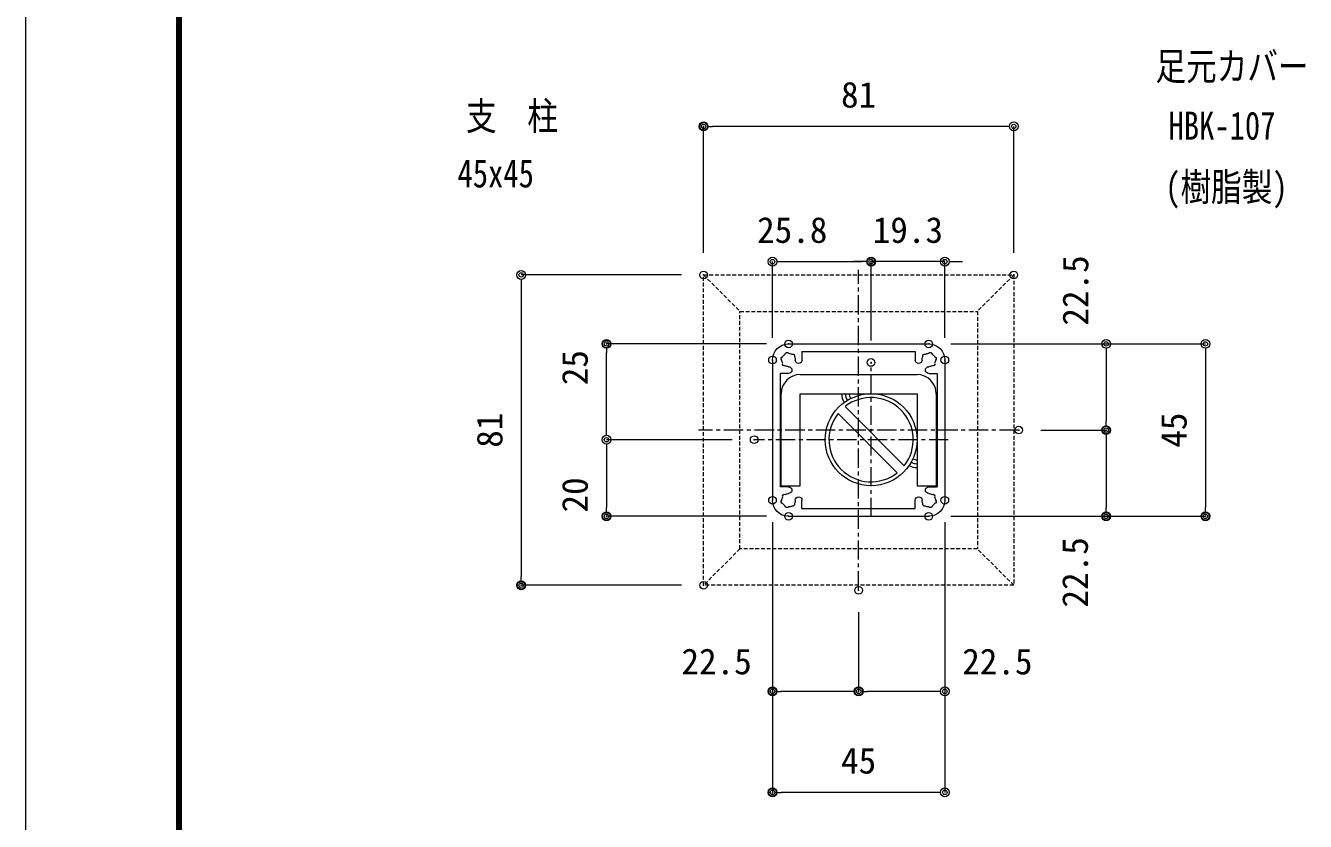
# Model space of a CAD drawing. Units: millimetres, scale not verified. Extents: x -1682 to 1682, y -1188 to 1188.
# Drawn here: x -1682 to -1014, y -746 to -331 of the extents above; entities that cross this region are included whole.
import ezdxf
from ezdxf.enums import TextEntityAlignment as Align

# ---------------------------------------------------------------- set-up
doc = ezdxf.new("R2010")
doc.units = ezdxf.units.MM
doc.header["$LTSCALE"] = 8
doc.header["$PDMODE"] = 32
doc.header["$PDSIZE"] = 4
doc.linetypes.add('USER1', pattern=[2, 1.25, -0.25, 0.25, -0.25])
doc.linetypes.add('USER3', pattern=[0.375, 0.25, -0.125])
for name, color, linetype, lineweight in [('0-0_0', 7, 'Continuous', 18), ('0-1_DEFPOINTS', 7, 'Continuous', 18), ('0-4_アンカー', 4, 'Continuous', 18), ('0-6_WAKU', 7, 'Continuous', 18), ('0-E_3中心線', 2, 'USER1', 18), ('0-F_41ｱﾙﾐ', 6, 'Continuous', 18), ('1-0_1手摺寸法', 3, 'Continuous', 18), ('1-1_42ｱﾙﾐ部品', 6, 'Continuous', 18), ('1-6_2隠れ', 6, 'USER3', 18)]:
    doc.layers.add(name, color=color, linetype=linetype, lineweight=lineweight)
doc.styles.add('ＭＳ ゴシック', font='')
doc.styles.get('ＭＳ ゴシック').set_extended_font_data('MS Gothic')

# ---------------------------------------------------------------- blocks, each defined once
blk = doc.blocks.new('_ORIGIN2')
at = {"layer": '0-0_0'}
blk.add_line((-0.5, 0), (-1, 0), dxfattribs=at)
for radius in [0.5, 0.25]:
    blk.add_circle((0, 0), radius, dxfattribs=at)
blk = doc.blocks.new('D60')
at = {"layer": '0-1_DEFPOINTS'}
for p in [(-1068.544, -72.916), (-1021.53, -117.916), (-975.894, -117.916)]:
    blk.add_point(p, dxfattribs=at)
at = {"layer": '1-0_1手摺寸法', "color": 7}
for p, q in [((-1057.044, -72.916), (-975.894, -72.916)), ((-975.894, -77.516), (-975.894, -113.316)), ((-1010.03, -117.916), (-975.894, -117.916))]:
    blk.add_line(p, q, dxfattribs=at)
at = {"layer": '1-0_1手摺寸法', "xscale": 4.6, "yscale": 4.6}
for p, rotation in [((-975.894, -72.916), 90), ((-975.894, -117.916), 270)]:
    blk.add_blockref('_ORIGIN2', p, dxfattribs=dict(at, rotation=rotation))
at = {"layer": '1-0_1手摺寸法', "color": 7, "style": 'ＭＳ ゴシック'}
blk.add_text('22.5', height=13.49, rotation=90, dxfattribs=at).set_placement((-981.163, -63.369), align=Align.BOTTOM_LEFT)
blk = doc.blocks.new('D61')
at = {"layer": '0-1_DEFPOINTS'}
for p in [(-1186.144, -36.916), (-1281.41, -198.916), (-1186.144, -198.916)]:
    blk.add_point(p, dxfattribs=at)
at = {"layer": '1-0_1手摺寸法', "color": 7}
for p, q in [((-1197.644, -36.916), (-1281.41, -36.916)), ((-1281.41, -41.516), (-1281.41, -194.316)), ((-1197.644, -198.916), (-1281.41, -198.916))]:
    blk.add_line(p, q, dxfattribs=at)
at = {"layer": '1-0_1手摺寸法', "xscale": 4.6, "yscale": 4.6}
for p, rotation in [((-1281.41, -36.916), 90), ((-1281.41, -198.916), 270)]:
    blk.add_blockref('_ORIGIN2', p, dxfattribs=dict(at, rotation=rotation))
at = {"layer": '1-0_1手摺寸法', "color": 7, "style": 'ＭＳ ゴシック'}
blk.add_text('81', height=13.49, rotation=90, dxfattribs=at).set_placement((-1287.16, -127.116), align=Align.BOTTOM_LEFT)
blk = doc.blocks.new('D62')
at = {"layer": '0-1_DEFPOINTS'}
for p in [(-1150.144, -154.516), (-1060.144, -154.516), (-1150.144, -307.008)]:
    blk.add_point(p, dxfattribs=at)
at = {"layer": '1-0_1手摺寸法', "color": 7}
for p, q in [((-1150.144, -166.016), (-1150.144, -307.008)), ((-1060.144, -166.016), (-1060.144, -307.008)), ((-1064.744, -307.008), (-1145.544, -307.008))]:
    blk.add_line(p, q, dxfattribs=at)
at = {"layer": '1-0_1手摺寸法', "xscale": 4.6, "yscale": 4.6, "rotation": 180}
blk.add_blockref('_ORIGIN2', (-1150.144, -307.008), dxfattribs=at)
at = {"layer": '1-0_1手摺寸法', "xscale": 4.6, "yscale": 4.6}
blk.add_blockref('_ORIGIN2', (-1060.144, -307.008), dxfattribs=at)
at = {"layer": '1-0_1手摺寸法', "color": 7, "style": 'ＭＳ ゴシック'}
blk.add_text('45', height=13.49, dxfattribs=at).set_placement((-1114.344, -301.258), align=Align.BOTTOM_LEFT)
blk = doc.blocks.new('D63')
at = {"layer": '0-1_DEFPOINTS'}
for p in [(-1150.144, -154.516), (-1105.144, -201.53), (-1150.144, -254.288)]:
    blk.add_point(p, dxfattribs=at)
at = {"layer": '1-0_1手摺寸法', "color": 7}
for p, q in [((-1150.144, -166.016), (-1150.144, -254.288)), ((-1105.144, -213.03), (-1105.144, -254.288)), ((-1109.744, -254.288), (-1145.544, -254.288))]:
    blk.add_line(p, q, dxfattribs=at)
at = {"layer": '1-0_1手摺寸法', "xscale": 4.6, "yscale": 4.6, "rotation": 180}
blk.add_blockref('_ORIGIN2', (-1150.144, -254.288), dxfattribs=at)
at = {"layer": '1-0_1手摺寸法', "xscale": 4.6, "yscale": 4.6}
blk.add_blockref('_ORIGIN2', (-1105.144, -254.288), dxfattribs=at)
at = {"layer": '1-0_1手摺寸法', "color": 7, "style": 'ＭＳ ゴシック'}
blk.add_text('22.5', height=13.49, dxfattribs=at).set_placement((-1197.678, -249.44), align=Align.BOTTOM_LEFT)
blk = doc.blocks.new('D64')
at = {"layer": '0-1_DEFPOINTS'}
for p in [(-1060.144, -154.516), (-1105.144, -201.53), (-1105.144, -254.288)]:
    blk.add_point(p, dxfattribs=at)
at = {"layer": '1-0_1手摺寸法', "color": 7}
for p, q in [((-1060.144, -166.016), (-1060.144, -254.288)), ((-1105.144, -213.03), (-1105.144, -254.288)), ((-1064.744, -254.288), (-1100.544, -254.288))]:
    blk.add_line(p, q, dxfattribs=at)
at = {"layer": '1-0_1手摺寸法', "xscale": 4.6, "yscale": 4.6, "rotation": 180}
blk.add_blockref('_ORIGIN2', (-1105.144, -254.288), dxfattribs=at)
at = {"layer": '1-0_1手摺寸法', "xscale": 4.6, "yscale": 4.6}
blk.add_blockref('_ORIGIN2', (-1060.144, -254.288), dxfattribs=at)
at = {"layer": '1-0_1手摺寸法', "color": 7, "style": 'ＭＳ ゴシック'}
blk.add_text('22.5', height=13.49, dxfattribs=at).set_placement((-1051.039, -249.472), align=Align.BOTTOM_LEFT)
blk = doc.blocks.new('D65')
at = {"layer": '0-1_DEFPOINTS'}
for p in [(-1021.53, -117.916), (-1068.544, -162.916), (-975.894, -162.916)]:
    blk.add_point(p, dxfattribs=at)
at = {"layer": '1-0_1手摺寸法', "color": 7}
for p, q in [((-1010.03, -117.916), (-975.894, -117.916)), ((-975.894, -122.516), (-975.894, -158.316)), ((-1057.044, -162.916), (-975.894, -162.916))]:
    blk.add_line(p, q, dxfattribs=at)
at = {"layer": '1-0_1手摺寸法', "xscale": 4.6, "yscale": 4.6}
for p, rotation in [((-975.894, -117.916), 90), ((-975.894, -162.916), 270)]:
    blk.add_blockref('_ORIGIN2', p, dxfattribs=dict(at, rotation=rotation))
at = {"layer": '1-0_1手摺寸法', "color": 7, "style": 'ＭＳ ゴシック'}
blk.add_text('22.5', height=13.49, rotation=90, dxfattribs=at).set_placement((-981.358, -210.527), align=Align.BOTTOM_LEFT)
blk = doc.blocks.new('D66')
at = {"layer": '0-1_DEFPOINTS'}
for p in [(-1068.544, -72.916), (-1068.544, -162.916), (-924.025, -162.916)]:
    blk.add_point(p, dxfattribs=at)
at = {"layer": '1-0_1手摺寸法', "color": 7}
for p, q in [((-1057.044, -72.916), (-924.025, -72.916)), ((-924.025, -77.516), (-924.025, -158.316)), ((-1057.044, -162.916), (-924.025, -162.916))]:
    blk.add_line(p, q, dxfattribs=at)
at = {"layer": '1-0_1手摺寸法', "xscale": 4.6, "yscale": 4.6}
for p, rotation in [((-924.025, -72.916), 90), ((-924.025, -162.916), 270)]:
    blk.add_blockref('_ORIGIN2', p, dxfattribs=dict(at, rotation=rotation))
at = {"layer": '1-0_1手摺寸法', "color": 7, "style": 'ＭＳ ゴシック'}
blk.add_text('45', height=13.49, rotation=90, dxfattribs=at).set_placement((-929.775, -127.116), align=Align.BOTTOM_LEFT)
blk = doc.blocks.new('D67')
at = {"layer": '0-1_DEFPOINTS'}
for p in [(-1186.144, 40.653), (-1186.144, -36.916), (-1024.144, -36.916)]:
    blk.add_point(p, dxfattribs=at)
at = {"layer": '1-0_1手摺寸法', "color": 7}
for p, q in [((-1186.144, -25.416), (-1186.144, 40.653)), ((-1028.744, 40.653), (-1181.544, 40.653)), ((-1024.144, -25.416), (-1024.144, 40.653))]:
    blk.add_line(p, q, dxfattribs=at)
at = {"layer": '1-0_1手摺寸法', "xscale": 4.6, "yscale": 4.6, "rotation": 180}
blk.add_blockref('_ORIGIN2', (-1186.144, 40.653), dxfattribs=at)
at = {"layer": '1-0_1手摺寸法', "xscale": 4.6, "yscale": 4.6}
blk.add_blockref('_ORIGIN2', (-1024.144, 40.653), dxfattribs=at)
at = {"layer": '1-0_1手摺寸法', "color": 7, "style": 'ＭＳ ゴシック'}
blk.add_text('81', height=13.49, dxfattribs=at).set_placement((-1114.344, 46.403), align=Align.BOTTOM_LEFT)
blk = doc.blocks.new('HK-013')
at = {"layer": '1-1_42ｱﾙﾐ部品'}
for p, q in [((18.3, 22.5), (-18.3, 22.5)), ((14.8, 20.5), (-14.8, 20.5)), ((-14.8, 20.5), (-14.8, 18.3)), ((14.8, 20.5), (14.8, 18.3)), ((-22.5, 18.3), (-22.5, -18.3)), ((-22.5, 18.3), (-22.5, 18.3)), ((22.5, 18.3), (22.5, -18.3)), ((-20.5, 14.8), (-20.5, -14.8)), ((-18.3, 14.8), (-20.5, 14.8)), ((18.3, 14.8), (20.5, 14.8)), ((20.5, 14.8), (20.5, -14.8)), ((-18.3, -14.8), (-20.5, -14.8)), ((18.3, -14.8), (20.5, -14.8)), ((-22.5, -18.3), (-22.5, -18.3)), ((-14.8, -20.5), (-14.8, -18.3)), ((14.8, -20.5), (14.8, -18.3)), ((18.3, -22.5), (-18.3, -22.5)), ((14.8, -20.5), (-14.8, -20.5))]:
    blk.add_line(p, q, dxfattribs=at)
for centre, radius, start, end in [((-18.3, 18.3), 4.2, 90, 180), ((-18.688, 19.749), 0.5, 105, 172.97569), ((-18.688, 19.749), 0.5, 37.02431, 105), ((18.688, 19.749), 0.5, 75, 142.97569), ((18.3, 18.3), 4.2, 0, 90), ((18.688, 19.749), 0.5, 7.02431, 75), ((-19.749, 18.688), 0.5, 165, 232.97569), ((-19.749, 18.688), 0.5, 97.02431, 165), ((-18.3, 18.3), 1.75, 180.35889, 195), ((-18.3, 18.3), 1.75, 195, 209.64111), ((-19.361, 17.239), 0.5, 157.02431, 225), ((-18.3, 18.3), 1.75, 135, 149.64111), ((-19.361, 17.239), 0.5, 225, 292.97569), ((-18.3, 18.3), 1.75, 120.35889, 135), ((-18.3, 18.3), 1.75, 240.35889, 255), ((-18.3, 18.3), 1.75, 75, 89.64111), ((-18.3, 18.3), 1.75, 60.35889, 75), ((-17.239, 19.361), 0.5, 45, 112.97569), ((-17.239, 19.361), 0.5, 337.02431, 45), ((-18.3, 18.3), 1.75, 15, 29.64111), ((-18.3, 18.3), 1.75, 0.35889, 15), ((-15.675, 18.3), 0.875, 180, 0), ((15.675, 18.3), 0.875, 180, 360), ((18.3, 18.3), 1.75, 165, 179.64111), ((18.3, 18.3), 1.75, 150.35889, 165), ((17.239, 19.361), 0.5, 135, 202.97569), ((17.239, 19.361), 0.5, 67.02431, 135), ((18.3, 18.3), 1.75, 105, 119.64111), ((18.3, 18.3), 1.75, 90.35889, 105), ((18.3, 18.3), 1.75, 285, 299.64111), ((19.361, 17.239), 0.5, 247.02431, 315), ((18.3, 18.3), 1.75, 45, 59.64111), ((18.3, 18.3), 1.75, 30.35889, 45), ((19.361, 17.239), 0.5, 315, 22.97569), ((19.749, 18.688), 0.5, 15, 82.97569), ((18.3, 18.3), 1.75, 330.35889, 345), ((18.3, 18.3), 1.75, 345, 359.64111), ((19.749, 18.688), 0.5, 307.02431, 15), ((-18.3, 18.3), 1.75, 255, 270), ((-18.3, 15.675), 0.875, 270, 90), ((18.3, 15.675), 0.875, 90, 270), ((18.3, 18.3), 1.75, 270, 285), ((-18.3, -18.3), 1.75, 105, 119.64111), ((-18.3, -18.3), 1.75, 90, 105), ((-18.3, -15.675), 0.875, 270, 90), ((18.3, -15.675), 0.875, 90, 270), ((18.3, -18.3), 1.75, 75, 90), ((18.3, -18.3), 1.75, 60.35889, 75), ((-18.3, -18.3), 4.2, 180, 270), ((-19.749, -18.688), 0.5, 127.02431, 195), ((-19.749, -18.688), 0.5, 195, 262.97569), ((-18.3, -18.3), 1.75, 165, 179.64111), ((-18.3, -18.3), 1.75, 150.35889, 165), ((-19.361, -17.239), 0.5, 135, 202.97569), ((-18.3, -18.3), 1.75, 210.35889, 225), ((-19.361, -17.239), 0.5, 67.02431, 135), ((-18.3, -18.3), 1.75, 225, 239.64111), ((-18.688, -19.749), 0.5, 187.02431, 255), ((-18.688, -19.749), 0.5, 255, 322.97569), ((-18.3, -18.3), 1.75, 270.35889, 285), ((-18.3, -18.3), 1.75, 285, 299.64111), ((-17.239, -19.361), 0.5, 247.02431, 315), ((-17.239, -19.361), 0.5, 315, 22.97569), ((-18.3, -18.3), 1.75, 330.35889, 345), ((-18.3, -18.3), 1.75, 345, 359.64111), ((-15.675, -18.3), 0.875, 360, 180), ((15.675, -18.3), 0.875, 0, 180), ((18.3, -18.3), 1.75, 180.35889, 195), ((18.3, -18.3), 1.75, 195, 209.64111), ((17.239, -19.361), 0.5, 157.02431, 225), ((17.239, -19.361), 0.5, 225, 292.97569), ((18.3, -18.3), 1.75, 240.35889, 255), ((18.3, -18.3), 1.75, 255, 269.64111), ((18.688, -19.749), 0.5, 217.02431, 285), ((18.3, -18.3), 4.2, 270, 360), ((18.688, -19.749), 0.5, 285, 352.97569), ((19.361, -17.239), 0.5, 45, 112.97569), ((18.3, -18.3), 1.75, 300.35889, 315), ((18.3, -18.3), 1.75, 315, 329.64111), ((19.361, -17.239), 0.5, 337.02431, 45), ((19.749, -18.688), 0.5, 277.02431, 345), ((18.3, -18.3), 1.75, 15, 29.64111), ((18.3, -18.3), 1.75, 0.35889, 15), ((19.749, -18.688), 0.5, 345, 52.97569)]:
    blk.add_arc(centre, radius, start, end, dxfattribs=at)
blk = doc.blocks.new('D74')
at = {"layer": '0-1_DEFPOINTS'}
for p in [(-1098.644, -29.966), (-1098.644, -82.609), (-1060.144, -81.316)]:
    blk.add_point(p, dxfattribs=at)
at = {"layer": '1-0_1手摺寸法', "color": 7}
for p, q in [((-1103.244, -29.966), (-1107.844, -29.966)), ((-1098.644, -71.109), (-1098.644, -29.966)), ((-1060.144, -29.966), (-1098.644, -29.966)), ((-1060.144, -69.816), (-1060.144, -29.966)), ((-1055.544, -29.966), (-1050.944, -29.966))]:
    blk.add_line(p, q, dxfattribs=at)
at = {"layer": '1-0_1手摺寸法', "xscale": 4.6, "yscale": 4.6}
blk.add_blockref('_ORIGIN2', (-1098.644, -29.966), dxfattribs=at)
at = {"layer": '1-0_1手摺寸法', "xscale": 4.6, "yscale": 4.6, "rotation": 180}
blk.add_blockref('_ORIGIN2', (-1060.144, -29.966), dxfattribs=at)
at = {"layer": '1-0_1手摺寸法', "color": 7, "style": 'ＭＳ ゴシック'}
blk.add_text('19.3', height=13.49, dxfattribs=at).set_placement((-1097.794, -24.216), align=Align.BOTTOM_LEFT)
blk = doc.blocks.new('D75')
at = {"layer": '0-1_DEFPOINTS'}
for p in [(-1098.644, -29.966), (-1150.144, -81.316), (-1098.644, -82.609)]:
    blk.add_point(p, dxfattribs=at)
at = {"layer": '1-0_1手摺寸法', "color": 7}
for p, q in [((-1150.144, -69.816), (-1150.144, -29.966)), ((-1145.544, -29.966), (-1103.244, -29.966)), ((-1098.644, -71.109), (-1098.644, -29.966))]:
    blk.add_line(p, q, dxfattribs=at)
at = {"layer": '1-0_1手摺寸法', "xscale": 4.6, "yscale": 4.6, "rotation": 180}
blk.add_blockref('_ORIGIN2', (-1150.144, -29.966), dxfattribs=at)
at = {"layer": '1-0_1手摺寸法', "xscale": 4.6, "yscale": 4.6}
blk.add_blockref('_ORIGIN2', (-1098.644, -29.966), dxfattribs=at)
at = {"layer": '1-0_1手摺寸法', "color": 7, "style": 'ＭＳ ゴシック'}
blk.add_text('25.8', height=13.49, dxfattribs=at).set_placement((-1158.181, -24.216), align=Align.BOTTOM_LEFT)
blk = doc.blocks.new('D76')
at = {"layer": '0-1_DEFPOINTS'}
for p in [(-1236.856, -72.916), (-1141.744, -72.916), (-1159.718, -122.916)]:
    blk.add_point(p, dxfattribs=at)
at = {"layer": '1-0_1手摺寸法', "color": 7}
for p, q in [((-1153.244, -72.916), (-1236.856, -72.916)), ((-1236.856, -118.316), (-1236.856, -77.516)), ((-1171.218, -122.916), (-1236.856, -122.916))]:
    blk.add_line(p, q, dxfattribs=at)
at = {"layer": '1-0_1手摺寸法', "xscale": 4.6, "yscale": 4.6}
for p, rotation in [((-1236.856, -72.916), 90), ((-1236.856, -122.916), 270)]:
    blk.add_blockref('_ORIGIN2', p, dxfattribs=dict(at, rotation=rotation))
at = {"layer": '1-0_1手摺寸法', "color": 7, "style": 'ＭＳ ゴシック'}
blk.add_text('25', height=13.49, rotation=90, dxfattribs=at).set_placement((-1242.606, -94.47), align=Align.BOTTOM_LEFT)
blk = doc.blocks.new('D77')
at = {"layer": '0-1_DEFPOINTS'}
for p in [(-1159.718, -122.916), (-1236.856, -162.916), (-1141.744, -162.916)]:
    blk.add_point(p, dxfattribs=at)
at = {"layer": '1-0_1手摺寸法', "color": 7}
for p, q in [((-1171.218, -122.916), (-1236.856, -122.916)), ((-1236.856, -127.516), (-1236.856, -158.316)), ((-1153.244, -162.916), (-1236.856, -162.916))]:
    blk.add_line(p, q, dxfattribs=at)
at = {"layer": '1-0_1手摺寸法', "xscale": 4.6, "yscale": 4.6}
for p, rotation in [((-1236.856, -122.916), 90), ((-1236.856, -162.916), 270)]:
    blk.add_blockref('_ORIGIN2', p, dxfattribs=dict(at, rotation=rotation))
at = {"layer": '1-0_1手摺寸法', "color": 7, "style": 'ＭＳ ゴシック'}
blk.add_text('20', height=13.49, rotation=90, dxfattribs=at).set_placement((-1242.606, -160.928), align=Align.BOTTOM_LEFT)

msp = doc.modelspace()

# ---------------------------------------------------------------- linework, layer by layer
at = {"layer": '0-1_DEFPOINTS', "color": 5}
msp.add_line((-1682, 1188), (-1682, -1188), dxfattribs=at)
at = {"layer": '0-4_アンカー'}
for p, q in [((-1277.383, -512.858), (-1216.383, -512.858)), ((-1287.383, -570.858), (-1287.383, -522.858)), ((-1277.383, -570.858), (-1277.383, -522.858)), ((-1277.383, -522.858), (-1216.383, -522.858)), ((-1254.383, -522.858), (-1216.383, -522.858)), ((-1216.383, -522.858), (-1216.383, -570.858)), ((-1206.383, -522.858), (-1206.383, -570.858)), ((-1287.383, -570.858), (-1277.383, -570.858)), ((-1216.383, -570.858), (-1206.383, -570.858))]:
    msp.add_line(p, q, dxfattribs=at)
for centre, start, end in [((-1277.383, -522.858), 90, 180), ((-1216.383, -522.858), 0, 90)]:
    msp.add_arc(centre, 10, start, end, dxfattribs=at)
at = {"layer": '0-6_WAKU'}
for p, q in [((-1603.2, 1133.2), (-1603.2, -1129.2)), ((-1602.6, 1132.6), (-1602.6, -1128.6)), ((-1602, 1132), (-1602, -1128)), ((-1601.4, 1131.4), (-1601.4, -1127.4)), ((-1600.8, 1130.8), (-1600.8, -1126.8))]:
    msp.add_line(p, q, dxfattribs=at)
at = {"layer": '0-E_3中心線'}
for p, q in [((-1246.883, -625.472), (-1246.883, -458.244)), ((-1240.383, -587.165), (-1240.383, -506.551)), ((-1163.27, -541.858), (-1330.497, -541.858)), ((-1200.076, -546.858), (-1301.457, -546.858)), ((-1195.076, -541.858), (-1296.457, -541.858))]:
    msp.add_line(p, q, dxfattribs=at)
at = {"layer": '0-F_41ｱﾙﾐ'}
for p, q in [((-1226.763, -564.138), (-1257.664, -533.238)), ((-1223.103, -560.478), (-1254.003, -529.577))]:
    msp.add_line(p, q, dxfattribs=at)
msp.add_circle((-1240.383, -546.858), 24, dxfattribs=at)
for start, end in [(321.75633, 128.24367), (141.75633, 308.24367)]:
    msp.add_arc((-1240.383, -546.858), 22.003, start, end, dxfattribs=at)
at = {"layer": '1-0_1手摺寸法'}
for centre, radius, start, end in [((-1247.493, -522.858), 8.327, 180, 213.21396), ((-1247.493, -522.858), 6.327, 180, 213.11704), ((-1247.493, -522.858), 4.327, 180, 215.15014), ((-1216.383, -553.071), 8.327, 240.32789, 270), ((-1216.383, -553.071), 6.327, 240.96643, 270), ((-1216.383, -553.071), 4.327, 239.9842, 270)]:
    msp.add_arc(centre, radius, start, end, dxfattribs=at)
at = {"layer": '1-6_2隠れ'}
for p, q in [((-1327.883, -460.858), (-1308.883, -479.858)), ((-1327.883, -622.858), (-1327.883, -460.858)), ((-1327.883, -460.858), (-1165.883, -460.858)), ((-1165.883, -460.858), (-1184.883, -479.858)), ((-1165.883, -460.858), (-1165.883, -622.858)), ((-1308.883, -479.858), (-1184.883, -479.858)), ((-1308.883, -603.858), (-1308.883, -479.858)), ((-1184.883, -479.858), (-1184.883, -603.858)), ((-1308.883, -603.858), (-1327.883, -622.858)), ((-1184.883, -603.858), (-1308.883, -603.858)), ((-1165.883, -622.858), (-1184.883, -603.858)), ((-1165.883, -622.858), (-1327.883, -622.858))]:
    msp.add_line(p, q, dxfattribs=at)

# ---------------------------------------------------------------- block references
at = {"layer": '0-F_41ｱﾙﾐ', "xscale": -2, "yscale": 2}
msp.add_blockref('HK-013', (-1246.883, -541.858), dxfattribs=at)
at = {"layer": '1-0_1手摺寸法'}
for name in ['D67', 'D75', 'D74', 'D60', 'D61', 'D76', 'D66', 'D65', 'D77', 'D63', 'D62', 'D64']:
    msp.add_blockref(name, (-141.739, -423.942), dxfattribs=at)

# ---------------------------------------------------------------- texts
at = {"layer": '0-0_0', "style": 'ＭＳ ゴシック', "width": 0.8}
for s, p in [('足元カバー', (-1091.881, -363.639)), ('支\u3000柱', (-1451.967, -389.618)), ('HBK-107', (-1085.041, -394.623)), ('45x45', (-1456.4, -419.551)), ('(樹脂製)', (-1086.772, -426.631))]:
    msp.add_text(s, height=14.66, dxfattribs=at).set_placement(p, align=Align.BOTTOM_LEFT)

doc.saveas('drawing.dxf')
